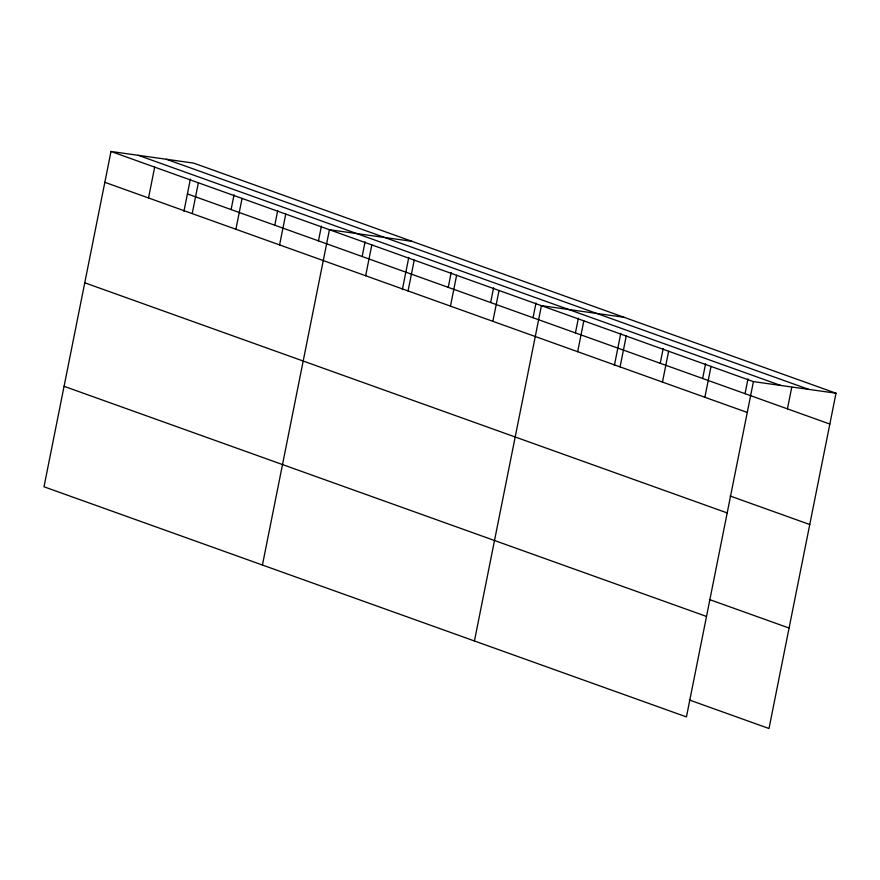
<?xml version="1.0" encoding="UTF-8"?>
<svg xmlns="http://www.w3.org/2000/svg" width="880" height="880" viewBox="0 0 880 880"><rect width="100%" height="100%" fill="white"/><g stroke="black" fill="none" stroke-linecap="round" stroke-linejoin="round"><path stroke-width="1.32" d="M111.001 151.481L44 486.783L686.433 716.914L753.423 381.612L111.001 151.481L193.567 163.086L836 393.217L768.999 728.519L689.337 699.985M148.522 197.967L154.682 167.134M183.931 211.332L190.355 179.168M192.203 213.62L198.374 182.776M231.099 209.572L234.047 194.821M235.895 229.262L242.055 198.429M274.78 225.214L277.728 210.474M279.576 244.915L285.736 214.082M318.461 240.867L321.409 226.116M262.427 565.026L329.428 229.724L411.994 241.329M362.153 256.52L365.101 241.769M365.662 275.759L371.822 244.915M402.358 289.575L408.782 257.422M408.067 290.939L414.227 260.106M448.239 287.353L451.187 272.602M450.461 306.13L456.621 275.297M490.633 302.544L493.581 287.793M492.866 321.321L499.026 290.488M533.038 317.735L535.986 302.984M474.43 640.97L541.431 305.668L623.997 317.273M575.432 332.915L578.38 318.175M577.665 351.703L583.825 320.859M614.361 365.519L620.785 333.366M620.07 366.883L626.23 336.05M660.242 363.297L663.179 348.546M662.464 382.074L668.624 351.241M702.636 378.488L705.584 363.737M704.869 397.265L711.029 366.432M745.041 393.679L747.989 378.928M787.435 408.859L791.725 387.409M753.423 381.612L836 393.217M166.32 159.258L808.753 389.389M138.248 155.309L780.681 385.44M187.407 193.919L829.84 424.05M104.841 182.314L747.263 412.456M730.103 495.99L809.765 524.524M84.766 282.788L727.188 512.93M709.412 599.511L789.074 628.045M64.075 386.309L706.508 616.44"/></g></svg>
